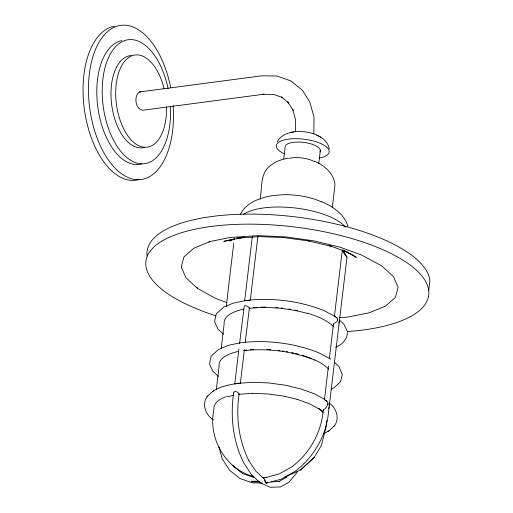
<?xml version="1.0" encoding="UTF-8"?>
<svg xmlns="http://www.w3.org/2000/svg" width="513" height="513" viewBox="0 0 513 513"><rect width="100%" height="100%" fill="white"/><g stroke="black" fill="none" stroke-linecap="round" stroke-linejoin="round"><path stroke-width="0.77" d="M295.456 131.668L295.462 119.516L292.634 109.013L293.109 110.353L287.755 101.895L288.825 103.004L281.31 97.015L282.759 97.611L273.487 94.418L262.662 94.27L264.015 94.219L142.723 110.231C135.259 109.384 133.527 95.809 139.517 91.962L261.694 75.828L276.764 75.962L290.948 80.951L302.465 90.378L309.814 101.984L314.033 117.265L313.853 133.797M240.18 383.448L238.346 383.275L234.762 383.904L238.911 348.987M263.579 478.385C265.817 479.027 264.201 482.906 266.811 483.079L281.066 479.193L295.007 471.383C312.584 458.16 324.832 438.314 328.006 416.485L347.019 257.122L344.383 252.486L342.306 250.068L334.393 316.438M342.306 250.068L344.781 254.73L347.019 257.122M329.256 405.841L329.006 403.244M216.287 389.758L219.122 366.019A56.93 20.68 6.8 0 1 238.058 351.469M221.218 348.423L224.155 323.799A56.93 20.68 6.8 0 1 243.835 309.095M226.239 306.299L233.761 243.22M263.906 478.68L255.775 471.114L248.651 460.264L248.792 460.584C238.583 440.058 235.781 416.479 239.109 393.913C238.224 392.15 234.21 389.874 233.671 392.907C230.132 416.543 233.03 441.27 243.733 462.784L251.46 474.647L260.117 482.701L270.3 487.318L280.611 486.882L288.954 482.22L296.738 472.845L297.348 471.434M239.571 343.441L244.239 306.101A2.488 1.597 31 0 1 245.823 305.729L247.882 306.428L249.382 307.806L245.233 342.594M252.319 236.544L244.656 300.83L245.265 300.656M260.174 199.166C262.214 187.739 259.847 172.374 271.217 165.013C276.148 161.185 282.317 159.165 288.421 158.145M240.328 383.698L244.38 349.706M250.306 300.067L257.892 236.416M283.753 158.921L285.145 147.25A17.724 6.438 6.8 0 1 304.241 142.473A17.724 6.438 6.8 0 1 319.952 151.944M318.765 163.519L320.343 150.296M332.27 207.771L334.97 185.09C334.239 173.676 324.408 165.199 314.392 161.242M323.209 410.188L322.613 415.293C319.65 435.832 308.198 454.537 291.647 466.965L279.098 473.967L265.926 477.565L266.318 477.565L262.361 477.513M324.511 399.294L328.474 366.045M329.417 358.132L333.476 324.094M323.35 410.483A2.757 1.148 -0.6 0 1 323.261 409.881C327.307 408.124 329.994 400.98 324.453 399.864M333.617 324.383A2.77 1.109 1.8 0 1 333.527 323.806L336.765 321.657L337.83 320.285L337.182 318.163L335.367 316.867M326.832 420.493L326.037 427.137L321.273 445.701L314.238 457.391L300.605 469.927L284.978 477.032M428.701 290.441L429.9 280.406A142.415 51.73 6.8 0 0 282.035 215.511A142.415 51.73 6.8 0 0 147.109 255.942M249.382 307.806L249.119 308.198M239.109 393.913L238.853 394.26M339.33 321.362L338.734 323.402M240.276 214.607C245.951 202.385 260.809 197.479 273.256 195.511M347.365 332.392C347.442 339.523 341.735 344.903 335.483 347.218M329.013 407.258L328.564 408.701M234.755 383.852L235.172 383.884M327.743 404.853L327.813 404.27M277.257 142.011C280.027 135.701 287.274 132.88 293.673 131.912M337.83 320.285L337.875 319.888M207.887 395.818C201.096 403.16 205.495 415.088 213.35 419.839M333.803 426.418C340.35 419.358 336.534 407.675 328.936 402.923M287.222 475.872L285.735 477.718L286.222 477.404L278.578 481.675L279.168 481.515L272.352 481.752M212.741 391.387C219.301 386.699 227.727 385.18 235.512 383.679M323.998 433.44L328.948 430.843M300.605 469.927L314.238 457.391M206.906 396.722L213.652 390.553M328.044 431.677L334.79 425.508M267.017 482.893L267.446 482.573L266.811 483.079M234.281 238.692L229.497 241.039L234.556 238.898M331.141 389.136L334.085 387.764L340.561 381.685L342.331 374.605L338.785 366.263L334.438 362.358M339.542 317.63L347.154 317.175L369.014 312.859L385.462 306.126L395.388 297.425L398.107 287.351L393.439 276.578L381.698 265.843L361.261 254.884L340.626 247.381L314.097 240.905L285.901 236.897L257.968 235.627L229.933 237.513L210.336 241.469L193.933 248.17L183.962 256.878L181.243 266.959L185.918 277.732L197.652 288.486L215.665 298.47L226.836 302.58M197.582 288.409L196.575 287.485M266.677 483.022L265.631 482.88L265.15 481.566M232.376 239.359L223.796 241.373L243.874 237.243M209.535 241.745L208.881 241.963M246.227 300.458L233.274 303.132L223.585 307.242L216.242 313.815L214.549 321.818L218.019 329.237L223.565 334.2M245.804 300.547L249.735 300.394M227.297 396.69L233.498 395.408M242.623 237.487L244.015 237.205M241.879 342.53L228.24 345.345L218.551 349.456L211.209 356.028L209.516 364.031L212.985 371.45L218.532 376.42M241.232 237.769L236.884 238.186L259.277 236.64L283.625 237.557M246.913 300.317C273.019 297.598 299.868 300.913 324.254 310.737L335.874 316.957L337.073 318.015M249.164 308.39C268.665 306.229 288.46 308.236 307.338 313.417M242.668 342.479C268.523 339.843 295.078 343.242 319.221 352.95L330.84 359.171M244.13 350.603C267.978 348.115 292.5 351.142 314.777 360.12M237.006 383.371L252.543 382.32L268.581 382.929L284.824 385.116L300.695 388.88L314.354 393.785L325.075 399.576M238.923 394.285L252.685 393.336L252.223 393.343L267.529 393.92L283.022 396.004L297.649 399.46L297.098 399.319L309.57 403.802L319.368 409.092L318.502 408.399L323.1 412.484M139.517 91.962L140.825 91.917M259.078 481.297L251.421 481.194L251.575 481.822L260.123 481.938M262.143 483.022L252.595 482.887L240.199 478.616L229.644 470.35L222.187 458.718L218.987 446.894M282.932 237.493L309.589 241.084M308.268 240.879L331.526 246.375L329.256 245.586L347.205 252.05L342.902 250.062L356.426 257.353L349.59 253.204M253.89 476.481C225.271 469.613 207.637 437.429 213.966 409.239A56.93 20.68 6.8 0 1 220.244 399.37M253.653 477.391L242.296 473.48L242.726 473.672L233.466 466.298L233.774 466.644L232.953 465.349M321.587 201.667C332.79 206.354 344.21 214.088 347.936 226.304M271.441 481.835L272.005 482.053M319.945 136.747C324.601 139.254 328.525 143.659 329.295 149.026M316.745 135.022L320.965 137.292M347.615 252.236L349.334 253.762L347.711 252.152M339.471 320.144L343.819 324.049L347.288 331.469M325.941 400.268L327.14 401.333M264.888 480.021L265.08 481.38M233.671 392.907L233.787 393.426M166.526 107.07A46.484 24.9 82.5 0 1 132.437 141.197A46.484 24.9 82.5 0 1 122.312 64.644A46.484 24.9 82.5 0 1 164.096 88.704M144.403 147.404A46.484 24.9 82.5 0 1 111.84 105.934A46.484 24.9 82.5 0 1 131.238 55.551M138.959 179.563A77.752 41.656 82.5 0 1 84.837 112.527A77.752 41.656 82.5 0 1 114.431 26.221M170.431 106.383A62.515 33.492 82.5 0 1 125.243 156.151A62.515 33.492 82.5 0 1 111.61 51.871A62.515 33.492 82.5 0 1 168.117 88.672M173.15 105.684A77.752 41.656 82.5 0 1 117.721 170.694A77.752 41.656 82.5 0 1 100.227 40.315A77.752 41.656 82.5 0 1 170.746 87.755M141.748 163.878A62.515 33.492 82.5 0 1 98.272 110.237A62.515 33.492 82.5 0 1 121.748 40.63M284.221 153.791A26.586 9.657 6.8 0 1 284.606 139.837A26.586 9.657 6.8 0 1 322.626 144.429A26.586 9.657 6.8 0 1 319.387 158.042M215.915 315.777A142.415 51.73 6.8 0 1 181.826 232.607A142.415 51.73 6.8 0 1 400.871 258.873A142.415 51.73 6.8 0 1 347.397 331.545M243.309 214.543A55.09 20.013 6.8 0 1 296.386 208.131A55.09 20.013 6.8 0 1 345.493 227.214M289.185 158.28A17.724 6.438 6.8 0 1 312.763 160.774M313.424 161.076A17.724 6.438 6.8 0 1 314.655 161.71M290.986 132.527A17.724 6.438 6.8 0 1 318.836 136.278M273.762 195.671A36.449 13.242 6.8 0 1 321.542 201.93M220.821 399.031A56.93 20.68 6.8 0 1 226.297 396.568M320.189 409.323A56.93 20.68 6.8 0 1 323.055 411.868M253.153 307.665A56.93 20.68 6.8 0 1 257.051 307.345M261.091 307.146A56.93 20.68 6.8 0 1 265.779 307.082M275.77 307.454A56.93 20.68 6.8 0 1 278.091 307.64M281.188 307.941A56.93 20.68 6.8 0 1 282.753 308.114M288.986 308.967A56.93 20.68 6.8 0 1 290.525 309.217M295.187 310.083A56.93 20.68 6.8 0 1 297.566 310.577M307.46 313.129A56.93 20.68 6.8 0 1 318.169 316.983M318.81 317.258A56.93 20.68 6.8 0 1 333.732 326.941M243.508 350.462A56.93 20.68 6.8 0 1 246.612 350.046M250.44 349.674A56.93 20.68 6.8 0 1 253.621 349.462M266.856 349.443A56.93 20.68 6.8 0 1 270.736 349.674M278.501 350.424A56.93 20.68 6.8 0 1 280.066 350.616M282.4 350.95A56.93 20.68 6.8 0 1 283.952 351.181M286.254 351.565A56.93 20.68 6.8 0 1 287.774 351.835M291.743 352.623A56.93 20.68 6.8 0 1 294.103 353.143M295.655 353.515A56.93 20.68 6.8 0 1 298.713 354.291M302.426 355.342A56.93 20.68 6.8 0 1 311.821 358.645M314.546 359.818A56.93 20.68 6.8 0 1 322.722 364.23M323.299 364.615A56.93 20.68 6.8 0 1 328.698 369.155"/></g></svg>
